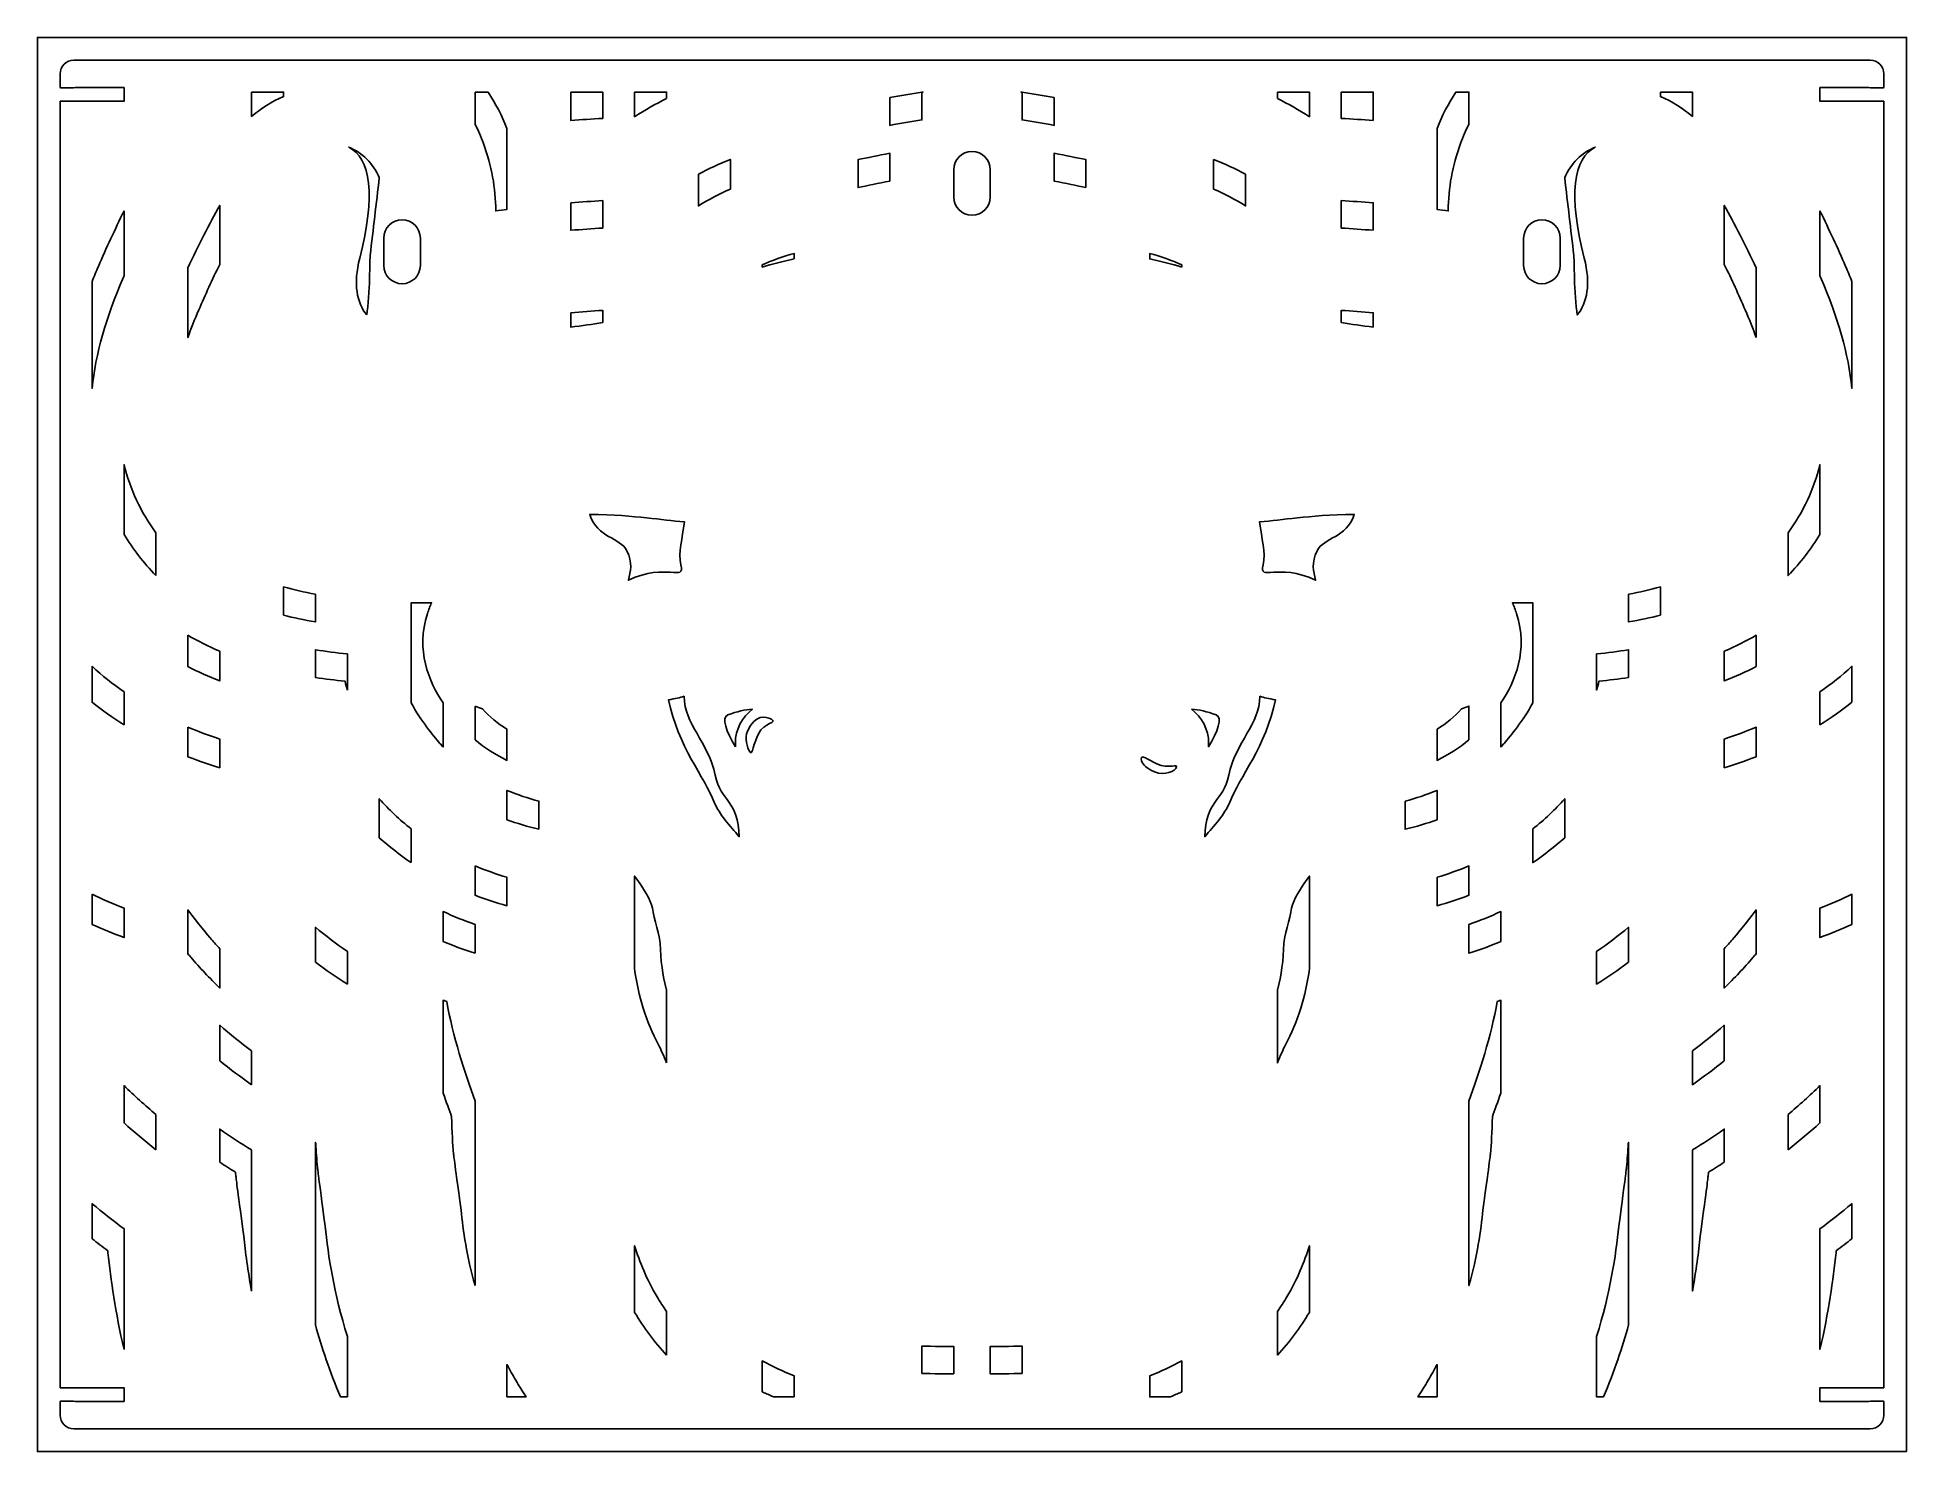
# Model space of a CAD drawing. Extents: x 110 to 520, y 70 to 380.
import ezdxf

# ---------------------------------------------------------------- set-up
doc = ezdxf.new("R2010")
doc.units = 0
doc.header["$MEASUREMENT"] = 0
doc.layers.add('DEFAULT', color=18, linetype='CONTINUOUS')

msp = doc.modelspace()

# ---------------------------------------------------------------- linework, layer by layer
at = {"layer": 'DEFAULT', "color": 18}
msp.add_lwpolyline([(520, 70), (110, 70), (110, 380), (520, 380)], close=True, dxfattribs=at)
at = {"layer": 'DEFAULT', "color": 1}
for points, knots in [([(511.5, 369), (511.73, 369), (512.28, 368.95), (513.25, 368.95), (514.22, 368.95), (515, 368.97), (515, 369), (515, 370), (515, 371), (515, 372), (515, 373.66), (513.66, 375), (512, 375), (380.67, 375), (249.33, 375), (118, 375), (116.34, 375), (115, 373.66), (115, 372), (115, 371), (115, 370), (115, 369), (115, 368.97), (115.78, 368.95), (116.75, 368.95), (117.72, 368.95), (118.27, 369), (118.5, 369), (122, 369), (125.5, 369), (129, 369), (129, 368), (129, 367), (129, 366), (125.5, 366), (122, 366), (118.5, 366), (118.27, 366), (117.72, 366.05), (116.75, 366.05), (115.78, 366.05), (115, 366.03), (115, 366), (115, 272), (115, 178), (115, 84), (115, 83.97), (115.78, 83.95), (116.75, 83.95), (117.72, 83.95), (118.27, 84), (118.5, 84), (122, 84), (125.5, 84), (129, 84), (129, 83), (129, 82), (129, 81), (125.5, 81), (122, 81), (118.5, 81), (118.27, 81), (117.72, 81.05), (116.75, 81.05), (115.78, 81.05), (115, 81.03), (115, 81), (115, 80), (115, 79), (115, 78), (115, 76.34), (116.34, 75), (118, 75), (249.33, 75), (380.67, 75), (512, 75), (513.66, 75), (515, 76.34), (515, 78), (515, 79), (515, 80), (515, 81), (515, 81.03), (514.22, 81.05), (513.25, 81.05), (512.28, 81.05), (511.73, 81), (511.5, 81), (508, 81), (504.5, 81), (501, 81), (501, 82), (501, 83), (501, 84), (504.5, 84), (508, 84), (511.5, 84), (511.73, 84), (512.28, 83.95), (513.25, 83.95), (514.22, 83.95), (515, 83.97), (515, 84), (515, 178), (515, 272), (515, 366), (515, 366.03), (514.22, 366.05), (513.25, 366.05), (512.28, 366.05), (511.73, 366), (511.5, 366), (508, 366), (504.5, 366), (501, 366), (501, 367), (501, 368), (501, 369), (504.5, 369), (508, 369), (511.5, 369)], [29.76, 29.76, 29.76, 29.76, 30.76, 30.76, 30.76, 31.76, 31.76, 31.76, 40.27, 40.27, 40.27, 41.27, 41.27, 41.27, 1158.13, 1158.13, 1158.13, 1159.13, 1159.13, 1159.13, 1167.64, 1167.64, 1167.64, 1168.64, 1168.64, 1168.64, 1169.64, 1169.64, 1169.64, 1199.4, 1199.4, 1199.4, 1207.9, 1207.9, 1207.9, 1237.66, 1237.66, 1237.66, 1238.66, 1238.66, 1238.66, 1239.66, 1239.66, 1239.66, 2039.03, 2039.03, 2039.03, 2040.03, 2040.03, 2040.03, 2041.03, 2041.03, 2041.03, 2070.79, 2070.79, 2070.79, 2079.29, 2079.29, 2079.29, 2109.05, 2109.05, 2109.05, 2110.05, 2110.05, 2110.05, 2111.05, 2111.05, 2111.05, 2119.55, 2119.55, 2119.55, 2120.55, 2120.55, 2120.55, 3237.41, 3237.41, 3237.41, 3238.41, 3238.41, 3238.41, 3246.91, 3246.91, 3246.91, 3247.91, 3247.91, 3247.91, 3248.91, 3248.91, 3248.91, 3278.67, 3278.67, 3278.67, 3287.17, 3287.17, 3287.17, 3316.93, 3316.93, 3316.93, 3317.93, 3317.93, 3317.93, 3318.93, 3318.93, 3318.93, 4118.3, 4118.3, 4118.3, 4119.3, 4119.3, 4119.3, 4120.3, 4120.3, 4120.3, 4150.06, 4150.06, 4150.06, 4158.56, 4158.56, 4158.56, 4188.32, 4188.32, 4188.32, 4188.32]), ([(157, 368), (159.33, 368), (161.66, 368), (164, 368), (164, 367.68), (164, 367.36), (164, 367.03), (161.37, 365.94), (159.05, 364.42), (157, 362.67), (157, 364.45), (157, 366.22), (157, 368)], [15.1, 15.1, 15.1, 15.1, 34.94, 34.94, 34.94, 37.68, 37.68, 37.68, 38.68, 38.68, 38.68, 53.78, 53.78, 53.78, 53.78]), ([(206, 368), (206.95, 368), (207.9, 368), (208.85, 368), (210.48, 365.54), (211.87, 362.88), (213, 360.05), (213, 354.13), (213, 348.21), (213, 342.29), (212.18, 342.19), (211.37, 342.08), (210.55, 341.97), (210.52, 347.01), (209.63, 351.84), (207.83, 356.77), (207.3, 358.23), (206.69, 359.64), (206, 360.99), (206, 363.33), (206, 365.66), (206, 368)], [19.86, 19.86, 19.86, 19.86, 27.94, 27.94, 27.94, 28.94, 28.94, 28.94, 79.27, 79.27, 79.27, 80.27, 80.27, 80.27, 81.27, 81.27, 81.27, 82.27, 82.27, 82.27, 102.13, 102.13, 102.13, 102.13]), ([(227, 368), (229.33, 368), (231.66, 368), (234, 368), (234, 366.08), (234, 364.17), (234, 362.25), (231.63, 362.12), (229.3, 361.96), (227, 361.79), (227, 363.86), (227, 365.93), (227, 368)], [17.61, 17.61, 17.61, 17.61, 37.46, 37.46, 37.46, 53.75, 53.75, 53.75, 54.75, 54.75, 54.75, 72.36, 72.36, 72.36, 72.36]), ([(241, 368), (243.33, 368), (245.66, 368), (248, 368), (248, 367.54), (248, 367.08), (248, 366.61), (245.59, 365.39), (243.25, 364.06), (241, 362.62), (241, 364.41), (241, 366.21), (241, 368)], [15.26, 15.26, 15.26, 15.26, 35.1, 35.1, 35.1, 39.03, 39.03, 39.03, 40.03, 40.03, 40.03, 55.29, 55.29, 55.29, 55.29]), ([(297, 366.82), (299.27, 367.23), (301.65, 367.63), (304, 367.96), (304.09, 367.98), (304.17, 367.99), (304.26, 368), (304.17, 368), (304.09, 368), (304, 368), (304, 367.99), (304, 367.97), (304, 367.96), (304, 365.94), (304, 363.92), (304, 361.9), (301.66, 361.55), (299.27, 361.14), (297, 360.72), (297, 362.76), (297, 364.79), (297, 366.82)], [17.29, 17.29, 17.29, 17.29, 18.29, 18.29, 18.29, 19.29, 19.29, 19.29, 20.04, 20.04, 20.04, 20.15, 20.15, 20.15, 37.33, 37.33, 37.33, 38.33, 38.33, 38.33, 55.62, 55.62, 55.62, 55.62]), ([(326, 368), (325.91, 368), (325.83, 368), (325.74, 368), (325.83, 367.99), (325.91, 367.98), (326, 367.96), (328.35, 367.63), (330.73, 367.23), (333, 366.82), (333, 364.79), (333, 362.76), (333, 360.72), (330.73, 361.14), (328.34, 361.55), (326, 361.9), (326, 363.92), (326, 365.94), (326, 367.96), (326, 367.97), (326, 367.99), (326, 368)], [17.29, 17.29, 17.29, 17.29, 18.04, 18.04, 18.04, 19.04, 19.04, 19.04, 20.04, 20.04, 20.04, 37.33, 37.33, 37.33, 38.33, 38.33, 38.33, 55.51, 55.51, 55.51, 55.62, 55.62, 55.62, 55.62]), ([(382, 368), (384.34, 368), (386.67, 368), (389, 368), (389, 366.21), (389, 364.41), (389, 362.62), (386.75, 364.06), (384.41, 365.39), (382, 366.61), (382, 367.08), (382, 367.54), (382, 368)], [3.93, 3.93, 3.93, 3.93, 23.77, 23.77, 23.77, 39.03, 39.03, 39.03, 40.03, 40.03, 40.03, 43.96, 43.96, 43.96, 43.96]), ([(403, 361.79), (400.7, 361.96), (398.37, 362.12), (396, 362.25), (396, 364.17), (396, 366.08), (396, 368), (398.34, 368), (400.67, 368), (403, 368), (403, 365.93), (403, 363.86), (403, 361.79)], [17.61, 17.61, 17.61, 17.61, 18.61, 18.61, 18.61, 34.9, 34.9, 34.9, 54.75, 54.75, 54.75, 72.36, 72.36, 72.36, 72.36]), ([(417, 360.05), (418.13, 362.88), (419.52, 365.54), (421.15, 368), (422.1, 368), (423.05, 368), (424, 368), (424, 365.66), (424, 363.33), (424, 360.99), (423.31, 359.64), (422.7, 358.23), (422.17, 356.77), (420.37, 351.84), (419.48, 347.01), (419.45, 341.97), (418.63, 342.08), (417.82, 342.19), (417, 342.29), (417, 348.21), (417, 354.13), (417, 360.05)], [50.33, 50.33, 50.33, 50.33, 51.33, 51.33, 51.33, 59.41, 59.41, 59.41, 79.27, 79.27, 79.27, 80.27, 80.27, 80.27, 81.27, 81.27, 81.27, 82.27, 82.27, 82.27, 132.6, 132.6, 132.6, 132.6]), ([(466, 368), (468.34, 368), (470.67, 368), (473, 368), (473, 366.22), (473, 364.45), (473, 362.67), (470.95, 364.42), (468.63, 365.94), (466, 367.03), (466, 367.36), (466, 367.68), (466, 368)], [2.74, 2.74, 2.74, 2.74, 22.58, 22.58, 22.58, 37.68, 37.68, 37.68, 38.68, 38.68, 38.68, 41.42, 41.42, 41.42, 41.42]), ([(182.23, 319.15), (180.09, 321.9), (179.22, 325.9), (180.71, 331.6), (184.29, 345.32), (183.06, 353.64), (178.29, 355.95), (181.25, 354.73), (183.67, 352.37), (185, 349.26), (184.33, 343.58), (183.66, 337.89), (183, 332.21), (182.86, 331.69), (182.99, 323.54), (182.23, 319.15)], [1, 1, 1, 1, 2, 2, 2, 3, 3, 3, 4, 4, 4, 52.661461, 52.661461, 52.661461, 53.661461, 53.661461, 53.661461, 53.661461]), ([(255, 349.99), (257.26, 351.21), (259.6, 352.29), (262, 353.25), (262, 351.08), (262, 348.92), (262, 346.75), (259.58, 345.68), (257.24, 344.45), (255, 343.07), (255, 345.38), (255, 347.68), (255, 349.99)], [19.6, 19.6, 19.6, 19.6, 20.6, 20.6, 20.6, 39.02, 39.02, 39.02, 40.02, 40.02, 40.02, 59.62, 59.62, 59.62, 59.62]), ([(297, 348.5), (294.42, 348), (292, 347.51), (290, 347.09), (290, 349.13), (290, 351.17), (290, 353.21), (292.02, 353.63), (294.43, 354.12), (297, 354.61), (297, 352.57), (297, 350.54), (297, 348.5)], [17.32, 17.32, 17.32, 17.32, 18.32, 18.32, 18.32, 35.65, 35.65, 35.65, 36.65, 36.65, 36.65, 53.97, 53.97, 53.97, 53.97]), ([(319, 345), (319, 342.79), (317.21, 341), (315, 341), (312.79, 341), (311, 342.79), (311, 345), (311, 347), (311, 349), (311, 351), (311, 353.21), (312.79, 355), (315, 355), (317.21, 355), (319, 353.21), (319, 351), (319, 349), (319, 347), (319, 345)], [17.01, 17.01, 17.01, 17.01, 18.01, 18.01, 18.01, 19.01, 19.01, 19.01, 36.02, 36.02, 36.02, 37.02, 37.02, 37.02, 38.02, 38.02, 38.02, 55.03, 55.03, 55.03, 55.03]), ([(340, 347.09), (338, 347.51), (335.58, 348), (333, 348.5), (333, 350.54), (333, 352.57), (333, 354.61), (335.57, 354.12), (337.98, 353.63), (340, 353.21), (340, 351.17), (340, 349.13), (340, 347.09)], [17.33, 17.33, 17.33, 17.33, 18.33, 18.33, 18.33, 35.65, 35.65, 35.65, 36.65, 36.65, 36.65, 53.98, 53.98, 53.98, 53.98]), ([(368, 353.25), (370.4, 352.29), (372.74, 351.21), (375, 349.99), (375, 347.68), (375, 345.38), (375, 343.07), (372.76, 344.45), (370.42, 345.68), (368, 346.75), (368, 348.92), (368, 351.08), (368, 353.25)], [18.42, 18.42, 18.42, 18.42, 19.42, 19.42, 19.42, 39.02, 39.02, 39.02, 40.02, 40.02, 40.02, 58.44, 58.44, 58.44, 58.44]), ([(449.29, 331.6), (450.78, 325.9), (449.91, 321.9), (447.77, 319.15), (447.01, 323.54), (447.14, 331.69), (447, 332.21), (446.34, 337.89), (445.67, 343.58), (445, 349.26), (446.33, 352.37), (448.75, 354.73), (451.71, 355.95), (446.94, 353.64), (445.71, 345.32), (449.29, 331.6)], [1, 1, 1, 1, 2, 2, 2, 3, 3, 3, 51.661461, 51.661461, 51.661461, 52.661461, 52.661461, 52.661461, 53.661461, 53.661461, 53.661461, 53.661461]), ([(122, 326.5), (122.43, 327.59), (122.89, 328.69), (123.37, 329.8), (125.11, 333.83), (127.03, 337.95), (129, 341.92), (129, 337.18), (129, 332.44), (129, 327.7), (128.96, 327.6), (128.92, 327.51), (128.88, 327.42), (125.02, 318.49), (122.76, 310.57), (122, 303.07), (122, 310.88), (122, 318.69), (122, 326.5)], [66.42, 66.42, 66.42, 66.42, 67.42, 67.42, 67.42, 68.42, 68.42, 68.42, 108.73, 108.73, 108.73, 109.73, 109.73, 109.73, 110.73, 110.73, 110.73, 177.15, 177.15, 177.15, 177.15]), ([(143, 329.52), (145.27, 334.34), (147.69, 339.07), (150, 343.18), (150, 338.87), (150, 334.56), (150, 330.25), (148.39, 326.97), (146.83, 323.59), (145.4, 320.27), (144.48, 318.16), (143.68, 316.14), (143, 314.19), (143, 319.3), (143, 324.41), (143, 329.52)], [43.43, 43.43, 43.43, 43.43, 44.43, 44.43, 44.43, 81.09, 81.09, 81.09, 82.09, 82.09, 82.09, 83.09, 83.09, 83.09, 126.52, 126.52, 126.52, 126.52]), ([(227, 343.74), (229.38, 343.93), (231.73, 344.09), (234, 344.23), (234, 342.22), (234, 340.22), (234, 338.21), (231.74, 338.07), (229.39, 337.91), (227, 337.71), (227, 339.72), (227, 341.73), (227, 343.74)], [17.07, 17.07, 17.07, 17.07, 18.07, 18.07, 18.07, 35.12, 35.12, 35.12, 36.12, 36.12, 36.12, 53.19, 53.19, 53.19, 53.19]), ([(403, 337.71), (400.61, 337.91), (398.26, 338.07), (396, 338.21), (396, 340.22), (396, 342.22), (396, 344.23), (398.27, 344.09), (400.62, 343.93), (403, 343.74), (403, 341.73), (403, 339.72), (403, 337.71)], [17.07, 17.07, 17.07, 17.07, 18.07, 18.07, 18.07, 35.12, 35.12, 35.12, 36.12, 36.12, 36.12, 53.19, 53.19, 53.19, 53.19]), ([(487, 314.19), (486.32, 316.14), (485.52, 318.16), (484.6, 320.27), (483.17, 323.59), (481.61, 326.97), (480, 330.25), (480, 334.56), (480, 338.87), (480, 343.18), (482.31, 339.07), (484.73, 334.34), (487, 329.52), (487, 324.41), (487, 319.3), (487, 314.19)], [43.43, 43.43, 43.43, 43.43, 44.43, 44.43, 44.43, 45.43, 45.43, 45.43, 82.09, 82.09, 82.09, 83.09, 83.09, 83.09, 126.52, 126.52, 126.52, 126.52]), ([(506.63, 329.8), (507.11, 328.69), (507.57, 327.59), (508, 326.5), (508, 318.69), (508, 310.88), (508, 303.07), (507.24, 310.57), (504.98, 318.49), (501.12, 327.42), (501.08, 327.51), (501.04, 327.6), (501, 327.7), (501, 332.44), (501, 337.18), (501, 341.92), (502.97, 337.95), (504.89, 333.83), (506.63, 329.8)], [1, 1, 1, 1, 2, 2, 2, 68.42, 68.42, 68.42, 69.42, 69.42, 69.42, 70.42, 70.42, 70.42, 110.73, 110.73, 110.73, 111.73, 111.73, 111.73, 111.73]), ([(186, 336), (186, 338.21), (187.79, 340), (190, 340), (192.21, 340), (194, 338.21), (194, 336), (194, 334), (194, 332), (194, 330), (194, 327.79), (192.21, 326), (190, 326), (187.79, 326), (186, 327.79), (186, 330), (186, 332), (186, 334), (186, 336)], [17.01, 17.01, 17.01, 17.01, 18.01, 18.01, 18.01, 19.01, 19.01, 19.01, 36.02, 36.02, 36.02, 37.02, 37.02, 37.02, 38.02, 38.02, 38.02, 55.03, 55.03, 55.03, 55.03]), ([(436, 336), (436, 338.21), (437.79, 340), (440, 340), (442.21, 340), (444, 338.21), (444, 336), (444, 334), (444, 332), (444, 330), (444, 327.79), (442.21, 326), (440, 326), (437.79, 326), (436, 327.79), (436, 330), (436, 332), (436, 334), (436, 336)], [17.01, 17.01, 17.01, 17.01, 18.01, 18.01, 18.01, 19.01, 19.01, 19.01, 36.02, 36.02, 36.02, 37.02, 37.02, 37.02, 38.02, 38.02, 38.02, 55.03, 55.03, 55.03, 55.03]), ([(276, 331.44), (273.55, 330.92), (271.2, 330.32), (269, 329.65), (269, 329.81), (269, 329.98), (269, 330.14), (271.19, 331.13), (273.53, 331.98), (276, 332.63), (276, 332.23), (276, 331.83), (276, 331.44)], [3.37, 3.37, 3.37, 3.37, 4.37, 4.37, 4.37, 5.74, 5.74, 5.74, 6.74, 6.74, 6.74, 10.11, 10.11, 10.11, 10.11]), ([(361, 329.65), (358.8, 330.32), (356.45, 330.92), (354, 331.44), (354, 331.83), (354, 332.23), (354, 332.63), (356.47, 331.98), (358.81, 331.13), (361, 330.14), (361, 329.98), (361, 329.81), (361, 329.65)], [1.37, 1.37, 1.37, 1.37, 2.37, 2.37, 2.37, 5.74, 5.74, 5.74, 6.74, 6.74, 6.74, 8.11, 8.11, 8.11, 8.11]), ([(227, 319.65), (229.39, 319.85), (231.74, 320.03), (234, 320.17), (234, 319.27), (234, 318.37), (234, 317.48), (231.77, 317.13), (229.43, 316.81), (227, 316.49), (227, 317.55), (227, 318.6), (227, 319.65)], [8.94, 8.94, 8.94, 8.94, 9.94, 9.94, 9.94, 17.59, 17.59, 17.59, 18.59, 18.59, 18.59, 27.53, 27.53, 27.53, 27.53]), ([(403, 316.49), (400.57, 316.81), (398.23, 317.13), (396, 317.48), (396, 318.37), (396, 319.27), (396, 320.17), (398.26, 320.03), (400.61, 319.85), (403, 319.65), (403, 318.6), (403, 317.55), (403, 316.49)], [8.94, 8.94, 8.94, 8.94, 9.94, 9.94, 9.94, 17.59, 17.59, 17.59, 18.59, 18.59, 18.59, 27.53, 27.53, 27.53, 27.53]), ([(136, 262.02), (133.28, 264.86), (130.95, 267.87), (129, 271.04), (129, 276.15), (129, 281.25), (129, 286.36), (130.32, 280.99), (132.66, 275.99), (136, 271.37), (136, 268.25), (136, 265.13), (136, 262.02)], [26.51, 26.51, 26.51, 26.51, 27.51, 27.51, 27.51, 70.96, 70.96, 70.96, 71.96, 71.96, 71.96, 98.47, 98.47, 98.47, 98.47]), ([(494, 271.37), (497.34, 275.99), (499.68, 280.99), (501, 286.36), (501, 281.25), (501, 276.15), (501, 271.04), (499.05, 267.87), (496.72, 264.86), (494, 262.02), (494, 265.13), (494, 268.25), (494, 271.37)], [26.51, 26.51, 26.51, 26.51, 27.51, 27.51, 27.51, 70.96, 70.96, 70.96, 71.96, 71.96, 71.96, 98.47, 98.47, 98.47, 98.47]), ([(239.32, 267.42), (237.82, 270.53), (232.82, 270.16), (231.14, 275.45), (241.85, 275.27), (246.66, 274.15), (251.92, 273.82), (251.5, 270.08), (250.49, 267.19), (251.17, 264.35), (252.08, 260.53), (248.02, 265.01), (239.63, 260.99), (240.17, 262.96), (240.56, 264.82), (239.32, 267.42)], [1, 1, 1, 1, 2, 2, 2, 3, 3, 3, 4, 4, 4, 5, 5, 5, 6, 6, 6, 6]), ([(390.68, 267.42), (389.44, 264.82), (389.83, 262.96), (390.37, 260.99), (381.98, 265.01), (377.92, 260.53), (378.83, 264.35), (379.51, 267.19), (378.5, 270.08), (378.08, 273.82), (383.34, 274.15), (388.15, 275.27), (398.86, 275.45), (397.18, 270.16), (392.18, 270.53), (390.68, 267.42)], [1, 1, 1, 1, 2, 2, 2, 3, 3, 3, 4, 4, 4, 5, 5, 5, 6, 6, 6, 6]), ([(164, 259.55), (166.19, 258.93), (168.53, 258.39), (171, 257.94), (171, 255.91), (171, 253.88), (171, 251.86), (168.55, 252.28), (166.22, 252.78), (164, 253.36), (164, 255.43), (164, 257.49), (164, 259.55)], [17.55, 17.55, 17.55, 17.55, 18.55, 18.55, 18.55, 35.79, 35.79, 35.79, 36.79, 36.79, 36.79, 54.34, 54.34, 54.34, 54.34]), ([(466, 253.36), (463.78, 252.78), (461.45, 252.28), (459, 251.86), (459, 253.88), (459, 255.91), (459, 257.94), (461.47, 258.39), (463.81, 258.93), (466, 259.55), (466, 257.49), (466, 255.43), (466, 253.36)], [17.55, 17.55, 17.55, 17.55, 18.55, 18.55, 18.55, 35.79, 35.79, 35.79, 36.79, 36.79, 36.79, 54.34, 54.34, 54.34, 54.34]), ([(192, 234.15), (192, 241.45), (192, 248.75), (192, 256.06), (192.95, 256.04), (193.93, 256.03), (194.91, 256.03), (195.21, 256.03), (195.72, 256.05), (196.45, 256.07), (196.13, 255.33), (195.83, 254.54), (195.56, 253.7), (192.92, 245.66), (195.85, 238.83), (199, 234.11), (199, 230.89), (199, 227.67), (199, 224.45), (198.76, 224.71), (198.53, 224.97), (198.3, 225.24), (196.76, 227.04), (194.14, 230.09), (192, 234.15)], [1, 1, 1, 1, 63.1, 63.1, 63.1, 64.1, 64.1, 64.1, 65.1, 65.1, 65.1, 66.1, 66.1, 66.1, 67.1, 67.1, 67.1, 94.48, 94.48, 94.48, 95.48, 95.48, 95.48, 96.48, 96.48, 96.48, 96.48]), ([(431, 224.45), (431, 227.67), (431, 230.89), (431, 234.11), (434.15, 238.83), (437.08, 245.66), (434.44, 253.7), (434.17, 254.54), (433.87, 255.33), (433.55, 256.07), (434.28, 256.05), (434.79, 256.03), (435.09, 256.03), (436.07, 256.03), (437.05, 256.04), (438, 256.06), (438, 248.75), (438, 241.45), (438, 234.15), (435.86, 230.09), (433.24, 227.04), (431.7, 225.24), (431.47, 224.97), (431.24, 224.71), (431, 224.45)], [1, 1, 1, 1, 28.38, 28.38, 28.38, 29.38, 29.38, 29.38, 30.38, 30.38, 30.38, 31.38, 31.38, 31.38, 32.38, 32.38, 32.38, 94.48, 94.48, 94.48, 95.48, 95.48, 95.48, 96.48, 96.48, 96.48, 96.48]), ([(143, 248.95), (145.19, 247.66), (147.52, 246.49), (150, 245.43), (150, 243.27), (150, 241.11), (150, 238.95), (147.55, 239.9), (145.22, 240.94), (143, 242.09), (143, 244.38), (143, 246.66), (143, 248.95)], [19.43, 19.43, 19.43, 19.43, 20.43, 20.43, 20.43, 38.81, 38.81, 38.81, 39.81, 39.81, 39.81, 59.24, 59.24, 59.24, 59.24]), ([(487, 242.09), (484.78, 240.94), (482.45, 239.9), (480, 238.95), (480, 241.11), (480, 243.27), (480, 245.43), (482.48, 246.49), (484.81, 247.66), (487, 248.95), (487, 246.66), (487, 244.38), (487, 242.09)], [19.43, 19.43, 19.43, 19.43, 20.43, 20.43, 20.43, 38.81, 38.81, 38.81, 39.81, 39.81, 39.81, 59.24, 59.24, 59.24, 59.24]), ([(122, 242.15), (124.2, 240.13), (126.53, 238.26), (129, 236.53), (129, 234.13), (129, 231.73), (129, 229.32), (126.55, 230.85), (124.22, 232.5), (122, 234.27), (122, 236.89), (122, 239.52), (122, 242.15)], [22.34, 22.34, 22.34, 22.34, 23.34, 23.34, 23.34, 43.78, 43.78, 43.78, 44.78, 44.78, 44.78, 67.12, 67.12, 67.12, 67.12]), ([(178, 236.93), (177.82, 237.56), (177.65, 238.21), (177.5, 238.86), (175.26, 239.09), (173.1, 239.37), (171, 239.69), (171, 241.72), (171, 243.75), (171, 245.77), (173.25, 245.4), (175.58, 245.1), (178, 244.84), (178, 242.21), (178, 239.57), (178, 236.93)], [22.42, 22.42, 22.42, 22.42, 23.42, 23.42, 23.42, 24.42, 24.42, 24.42, 41.65, 41.65, 41.65, 42.65, 42.65, 42.65, 65.07, 65.07, 65.07, 65.07]), ([(459, 239.69), (456.9, 239.37), (454.74, 239.09), (452.5, 238.86), (452.35, 238.21), (452.18, 237.56), (452, 236.93), (452, 239.57), (452, 242.21), (452, 244.84), (454.42, 245.1), (456.75, 245.4), (459, 245.77), (459, 243.75), (459, 241.72), (459, 239.69)], [17.23, 17.23, 17.23, 17.23, 18.23, 18.23, 18.23, 19.23, 19.23, 19.23, 41.65, 41.65, 41.65, 42.65, 42.65, 42.65, 59.88, 59.88, 59.88, 59.88]), ([(508, 234.27), (505.78, 232.5), (503.45, 230.85), (501, 229.32), (501, 231.73), (501, 234.13), (501, 236.53), (503.47, 238.26), (505.8, 240.13), (508, 242.15), (508, 239.52), (508, 236.89), (508, 234.27)], [22.34, 22.34, 22.34, 22.34, 23.34, 23.34, 23.34, 43.78, 43.78, 43.78, 44.78, 44.78, 44.78, 67.12, 67.12, 67.12, 67.12]), ([(258.47, 212.39), (256.35, 217.74), (250.49, 224.63), (248.44, 234.82), (249.86, 235.01), (250.97, 235.29), (251.86, 235.57), (251.92, 229.31), (257.06, 225.83), (258.69, 218.25), (259.97, 212.32), (263.7, 212.83), (263.95, 204.77), (261.92, 207.18), (259.58, 209.59), (258.47, 212.39)], [1, 1, 1, 1, 2, 2, 2, 3, 3, 3, 4, 4, 4, 5, 5, 5, 6, 6, 6, 6]), ([(371.53, 212.39), (370.42, 209.59), (368.08, 207.18), (366.05, 204.77), (366.3, 212.83), (370.03, 212.32), (371.31, 218.25), (372.94, 225.83), (378.08, 229.31), (378.14, 235.57), (379.03, 235.29), (380.14, 235.01), (381.56, 234.82), (379.51, 224.63), (373.65, 217.74), (371.53, 212.39)], [1, 1, 1, 1, 2, 2, 2, 3, 3, 3, 4, 4, 4, 5, 5, 5, 6, 6, 6, 6]), ([(206, 233.42), (206.51, 233.18), (207.05, 232.98), (207.61, 232.81), (209.16, 231.06), (210.99, 229.59), (213, 228.37), (213, 226.08), (213, 223.8), (213, 221.52), (210.5, 222.74), (208.13, 224.23), (206, 226.03), (206, 228.49), (206, 230.95), (206, 233.42)], [20.93, 20.93, 20.93, 20.93, 21.972361, 21.972361, 21.972361, 22.972361, 22.972361, 22.972361, 42.382361, 42.382361, 42.382361, 43.382361, 43.382361, 43.382361, 64.312361, 64.312361, 64.312361, 64.312361]), ([(263.12, 224.51), (261.07, 227.74), (260, 230.9), (261.47, 231.48), (263.45, 232.26), (265.23, 232.65), (266.84, 232.71), (264.56, 231.01), (263.09, 228.29), (263.09, 225.23), (263.09, 224.99), (263.1, 224.75), (263.12, 224.51)], [1, 1, 1, 1, 2, 2, 2, 3, 3, 3, 4, 4, 4, 5, 5, 5, 5]), ([(266.33, 223.29), (265.65, 224.35), (265.06, 226.43), (265.76, 227.95), (267.46, 231.64), (269.7, 231.25), (270.99, 230.54), (272.42, 229.75), (269.46, 229.83), (268.16, 227.37), (267.08, 225.3), (266.8, 222.55), (266.33, 223.29)], [1, 1, 1, 1, 2, 2, 2, 3, 3, 3, 4, 4, 4, 5, 5, 5, 5]), ([(363.16, 232.71), (364.77, 232.65), (366.55, 232.26), (368.53, 231.48), (370, 230.9), (368.93, 227.74), (366.88, 224.51), (366.9, 224.75), (366.91, 224.99), (366.91, 225.23), (366.91, 228.29), (365.44, 231.01), (363.16, 232.71)], [1, 1, 1, 1, 2, 2, 2, 3, 3, 3, 4, 4, 4, 5, 5, 5, 5]), ([(417, 228.37), (419.01, 229.59), (420.84, 231.06), (422.39, 232.82), (422.93, 233.02), (423.46, 233.22), (424, 233.42), (424, 230.95), (424, 228.49), (424, 226.03), (421.87, 224.23), (419.5, 222.74), (417, 221.52), (417, 223.8), (417, 226.08), (417, 228.37)], [19.41, 19.41, 19.41, 19.41, 20.452361, 20.452361, 20.452361, 25.328312, 25.328312, 25.328312, 46.258312, 46.258312, 46.258312, 47.258312, 47.258312, 47.258312, 66.668312, 66.668312, 66.668312, 66.668312]), ([(143, 228.82), (145.25, 227.86), (147.58, 226.99), (150, 226.2), (150, 224.1), (150, 221.99), (150, 219.89), (147.59, 220.63), (145.26, 221.45), (143, 222.33), (143, 224.49), (143, 226.66), (143, 228.82)], [18.41, 18.41, 18.41, 18.41, 19.41, 19.41, 19.41, 37.28, 37.28, 37.28, 38.28, 38.28, 38.28, 56.69, 56.69, 56.69, 56.69]), ([(487, 222.33), (484.74, 221.45), (482.41, 220.63), (480, 219.89), (480, 221.99), (480, 224.1), (480, 226.2), (482.42, 226.99), (484.75, 227.86), (487, 228.82), (487, 226.66), (487, 224.49), (487, 222.33)], [18.41, 18.41, 18.41, 18.41, 19.41, 19.41, 19.41, 37.28, 37.28, 37.28, 38.28, 38.28, 38.28, 56.69, 56.69, 56.69, 56.69]), ([(352.14, 221.88), (352.1, 222.76), (353.47, 221.82), (355.54, 220.75), (358.02, 219.47), (360.6, 221.12), (359.68, 219.77), (358.99, 218.75), (356.33, 218.06), (354.24, 219.39), (353.08, 220.13), (352.19, 220.63), (352.14, 221.88)], [1, 1, 1, 1, 2, 2, 2, 3, 3, 3, 4, 4, 4, 5, 5, 5, 5]), ([(220, 206.41), (217.56, 207), (215.22, 207.7), (213, 208.52), (213, 210.66), (213, 212.8), (213, 214.94), (215.29, 213.98), (217.64, 213.21), (220, 212.59), (220, 210.53), (220, 208.47), (220, 206.41)], [17.52, 17.52, 17.52, 17.52, 18.52, 18.52, 18.52, 36.72, 36.72, 36.72, 37.72, 37.72, 37.72, 55.24, 55.24, 55.24, 55.24]), ([(410, 212.59), (412.36, 213.21), (414.71, 213.98), (417, 214.94), (417, 212.8), (417, 210.66), (417, 208.52), (414.78, 207.7), (412.44, 207), (410, 206.41), (410, 208.47), (410, 210.53), (410, 212.59)], [17.52, 17.52, 17.52, 17.52, 18.52, 18.52, 18.52, 36.72, 36.72, 36.72, 37.72, 37.72, 37.72, 55.24, 55.24, 55.24, 55.24]), ([(192, 199.11), (189.5, 200.78), (187.16, 202.6), (185, 204.57), (185, 207.42), (185, 210.26), (185, 213.11), (187.09, 210.72), (189.43, 208.51), (192, 206.51), (192, 204.04), (192, 201.58), (192, 199.11)], [20.97, 20.97, 20.97, 20.97, 21.97, 21.97, 21.97, 46.18, 46.18, 46.18, 47.18, 47.18, 47.18, 68.15, 68.15, 68.15, 68.15]), ([(445, 204.57), (442.84, 202.6), (440.5, 200.78), (438, 199.11), (438, 201.58), (438, 204.04), (438, 206.51), (440.57, 208.51), (442.91, 210.72), (445, 213.11), (445, 210.26), (445, 207.42), (445, 204.57)], [24.21, 24.21, 24.21, 24.21, 25.21, 25.21, 25.21, 46.18, 46.18, 46.18, 47.18, 47.18, 47.18, 71.39, 71.39, 71.39, 71.39]), ([(206, 198.39), (208.24, 197.45), (210.57, 196.62), (213, 195.89), (213, 193.81), (213, 191.72), (213, 189.64), (210.59, 190.31), (208.26, 191.08), (206, 191.94), (206, 194.09), (206, 196.24), (206, 198.39)], [18.29, 18.29, 18.29, 18.29, 19.29, 19.29, 19.29, 36.99, 36.99, 36.99, 37.99, 37.99, 37.99, 56.28, 56.28, 56.28, 56.28]), ([(417, 195.89), (419.43, 196.62), (421.76, 197.45), (424, 198.39), (424, 196.24), (424, 194.09), (424, 191.94), (421.74, 191.08), (419.41, 190.31), (417, 189.64), (417, 191.72), (417, 193.81), (417, 195.89)], [17.7, 17.7, 17.7, 17.7, 18.7, 18.7, 18.7, 36.99, 36.99, 36.99, 37.99, 37.99, 37.99, 55.69, 55.69, 55.69, 55.69]), ([(248, 155.21), (247.41, 156.68), (246.67, 158.39), (246.32, 159.04), (243.51, 164.31), (241.75, 169.85), (241, 175.84), (241, 182.62), (241, 189.39), (241, 196.17), (242.86, 193.56), (244.6, 190.9), (244.89, 189.11), (245.24, 186.97), (246.55, 182.63), (246.59, 181.39), (246.69, 177.79), (247.15, 174.39), (248, 171.13), (248, 165.82), (248, 160.52), (248, 155.21)], [45.13, 45.13, 45.13, 45.13, 46.13, 46.13, 46.13, 47.13, 47.13, 47.13, 104.74, 104.74, 104.74, 105.74, 105.74, 105.74, 106.74, 106.74, 106.74, 107.74, 107.74, 107.74, 152.87, 152.87, 152.87, 152.87]), ([(389, 175.84), (388.25, 169.85), (386.49, 164.31), (383.68, 159.04), (383.33, 158.39), (382.59, 156.68), (382, 155.21), (382, 160.52), (382, 165.82), (382, 171.13), (382.85, 174.39), (383.31, 177.79), (383.41, 181.39), (383.45, 182.63), (384.76, 186.97), (385.11, 189.11), (385.4, 190.9), (387.14, 193.56), (389, 196.17), (389, 189.39), (389, 182.62), (389, 175.84)], [57.61, 57.61, 57.61, 57.61, 58.61, 58.61, 58.61, 59.61, 59.61, 59.61, 104.74, 104.74, 104.74, 105.74, 105.74, 105.74, 106.74, 106.74, 106.74, 107.74, 107.74, 107.74, 165.35, 165.35, 165.35, 165.35]), ([(122, 192.16), (124.28, 191.09), (126.61, 190.07), (129, 189.13), (129, 186.98), (129, 184.84), (129, 182.69), (126.61, 183.59), (124.28, 184.54), (122, 185.55), (122, 187.76), (122, 189.96), (122, 192.16)], [18.72, 18.72, 18.72, 18.72, 19.72, 19.72, 19.72, 37.98, 37.98, 37.98, 38.98, 38.98, 38.98, 57.7, 57.7, 57.7, 57.7]), ([(143.64, 178.37), (143.47, 178.57), (143.25, 178.83), (143, 179.13), (143, 182.33), (143, 185.53), (143, 188.73), (145.35, 185.59), (147.3, 183.32), (148.2, 182.28), (148.79, 181.59), (149.39, 180.91), (150, 180.23), (150, 177.36), (150, 174.49), (150, 171.62), (147.76, 173.79), (145.64, 176.04), (143.64, 178.37)], [1, 1, 1, 1, 2, 2, 2, 29.22, 29.22, 29.22, 30.22, 30.22, 30.22, 31.22, 31.22, 31.22, 55.63, 55.63, 55.63, 56.63, 56.63, 56.63, 56.63]), ([(487, 179.13), (486.75, 178.83), (486.53, 178.57), (486.36, 178.37), (484.36, 176.04), (482.24, 173.79), (480, 171.62), (480, 174.49), (480, 177.36), (480, 180.23), (480.61, 180.91), (481.21, 181.59), (481.8, 182.28), (482.7, 183.32), (484.65, 185.59), (487, 188.73), (487, 185.53), (487, 182.33), (487, 179.13)], [27.22, 27.22, 27.22, 27.22, 28.22, 28.22, 28.22, 29.22, 29.22, 29.22, 53.63, 53.63, 53.63, 54.63, 54.63, 54.63, 55.63, 55.63, 55.63, 82.85, 82.85, 82.85, 82.85]), ([(508, 185.55), (505.72, 184.54), (503.39, 183.59), (501, 182.69), (501, 184.84), (501, 186.98), (501, 189.13), (503.39, 190.07), (505.72, 191.09), (508, 192.16), (508, 189.96), (508, 187.76), (508, 185.55)], [18.72, 18.72, 18.72, 18.72, 19.72, 19.72, 19.72, 37.98, 37.98, 37.98, 38.98, 38.98, 38.98, 57.7, 57.7, 57.7, 57.7]), ([(178, 172.48), (175.58, 173.99), (173.24, 175.59), (171, 177.29), (171, 179.84), (171, 182.4), (171, 184.95), (173.22, 183.07), (175.55, 181.3), (178, 179.63), (178, 177.25), (178, 174.87), (178, 172.48)], [20.27, 20.27, 20.27, 20.27, 21.27, 21.27, 21.27, 43.01, 43.01, 43.01, 44.01, 44.01, 44.01, 64.28, 64.28, 64.28, 64.28]), ([(206, 179.23), (203.6, 180), (201.26, 180.87), (199, 181.83), (199, 184.01), (199, 186.19), (199, 188.38), (201.25, 187.34), (203.59, 186.4), (206, 185.55), (206, 183.44), (206, 181.33), (206, 179.23)], [17.94, 17.94, 17.94, 17.94, 18.94, 18.94, 18.94, 37.5, 37.5, 37.5, 38.5, 38.5, 38.5, 56.44, 56.44, 56.44, 56.44]), ([(431, 181.83), (428.74, 180.87), (426.4, 180), (424, 179.23), (424, 181.33), (424, 183.44), (424, 185.55), (426.41, 186.4), (428.75, 187.34), (431, 188.38), (431, 186.19), (431, 184.01), (431, 181.83)], [18.56, 18.56, 18.56, 18.56, 19.56, 19.56, 19.56, 37.5, 37.5, 37.5, 38.5, 38.5, 38.5, 57.06, 57.06, 57.06, 57.06]), ([(459, 177.29), (456.76, 175.59), (454.42, 173.99), (452, 172.48), (452, 174.87), (452, 177.25), (452, 179.63), (454.45, 181.3), (456.78, 183.07), (459, 184.95), (459, 182.4), (459, 179.84), (459, 177.29)], [21.74, 21.74, 21.74, 21.74, 22.74, 22.74, 22.74, 43.01, 43.01, 43.01, 44.01, 44.01, 44.01, 65.75, 65.75, 65.75, 65.75]), ([(206, 106.4), (204.18, 112.83), (203.38, 118.48), (202.93, 122.95), (201.39, 134.31), (201.32, 134.97), (201.29, 135.29), (201.08, 137.43), (200.94, 139.92), (200.86, 143.49), (200.35, 144.79), (199.71, 146.54), (199, 148.6), (199, 155.38), (199, 162.16), (199, 168.95), (199.26, 168.85), (199.52, 168.76), (199.79, 168.66), (201.17, 161.15), (203.66, 153.11), (206, 146.85), (206, 133.37), (206, 119.88), (206, 106.4)], [114.67, 114.67, 114.67, 114.67, 115.67, 115.67, 115.67, 116.67, 116.67, 116.67, 117.67, 117.67, 117.67, 118.67, 118.67, 118.67, 176.36, 176.36, 176.36, 177.36, 177.36, 177.36, 178.36, 178.36, 178.36, 293.03, 293.03, 293.03, 293.03]), ([(431, 148.6), (430.29, 146.54), (429.65, 144.79), (429.14, 143.49), (429.06, 139.92), (428.92, 137.43), (428.71, 135.29), (428.68, 134.97), (428.61, 134.31), (427.07, 122.95), (426.62, 118.48), (425.82, 112.83), (424, 106.4), (424, 119.88), (424, 133.37), (424, 146.85), (426.34, 153.11), (428.83, 161.15), (430.21, 168.66), (430.48, 168.76), (430.74, 168.85), (431, 168.95), (431, 162.16), (431, 155.38), (431, 148.6)], [57.69, 57.69, 57.69, 57.69, 58.69, 58.69, 58.69, 59.69, 59.69, 59.69, 60.69, 60.69, 60.69, 61.69, 61.69, 61.69, 176.36, 176.36, 176.36, 177.36, 177.36, 177.36, 178.36, 178.36, 178.36, 236.05, 236.05, 236.05, 236.05]), ([(157, 150.43), (154.59, 152.1), (152.26, 153.84), (150, 155.66), (150, 158.26), (150, 160.87), (150, 163.47), (152.24, 161.51), (154.58, 159.62), (157, 157.82), (157, 155.35), (157, 152.89), (157, 150.43)], [20.93, 20.93, 20.93, 20.93, 21.93, 21.93, 21.93, 44.09, 44.09, 44.09, 45.09, 45.09, 45.09, 66.02, 66.02, 66.02, 66.02]), ([(480, 155.66), (477.74, 153.84), (475.41, 152.1), (473, 150.43), (473, 152.89), (473, 155.35), (473, 157.82), (475.42, 159.62), (477.76, 161.51), (480, 163.47), (480, 160.87), (480, 158.26), (480, 155.66)], [22.16, 22.16, 22.16, 22.16, 23.16, 23.16, 23.16, 44.09, 44.09, 44.09, 45.09, 45.09, 45.09, 67.25, 67.25, 67.25, 67.25]), ([(136, 136.15), (133.59, 138.05), (131.26, 140.01), (129, 142.03), (129, 144.76), (129, 147.49), (129, 150.22), (131.24, 148.05), (133.58, 145.93), (136, 143.89), (136, 141.31), (136, 138.73), (136, 136.15)], [21.93, 21.93, 21.93, 21.93, 22.93, 22.93, 22.93, 46.16, 46.16, 46.16, 47.16, 47.16, 47.16, 69.09, 69.09, 69.09, 69.09]), ([(494, 136.15), (494, 138.73), (494, 141.31), (494, 143.89), (496.42, 145.93), (498.76, 148.05), (501, 150.22), (501, 147.49), (501, 144.76), (501, 142.03), (498.74, 140.01), (496.41, 138.05), (494, 136.15)], [1, 1, 1, 1, 22.93, 22.93, 22.93, 23.93, 23.93, 23.93, 47.16, 47.16, 47.16, 48.16, 48.16, 48.16, 48.16]), ([(157, 105.17), (156.16, 109.65), (155.64, 113.7), (155.26, 117.25), (153.7, 128.82), (153.64, 129.45), (153.52, 130.59), (153.5, 130.81), (153.48, 131.03), (153.46, 131.25), (152.3, 131.97), (151.14, 132.7), (150, 133.45), (150, 135.87), (150, 138.28), (150, 140.69), (152.28, 139.1), (154.62, 137.58), (157, 136.12), (157, 125.8), (157, 115.49), (157, 105.17)], [87.73, 87.73, 87.73, 87.73, 88.73, 88.73, 88.73, 89.73, 89.73, 89.73, 90.73, 90.73, 90.73, 91.73, 91.73, 91.73, 112.25, 112.25, 112.25, 113.25, 113.25, 113.25, 200.98, 200.98, 200.98, 200.98]), ([(480, 133.45), (478.86, 132.7), (477.7, 131.97), (476.54, 131.25), (476.52, 131.03), (476.5, 130.81), (476.48, 130.59), (476.36, 129.45), (476.3, 128.82), (474.74, 117.25), (474.36, 113.7), (473.84, 109.65), (473, 105.17), (473, 115.49), (473, 125.8), (473, 136.12), (475.38, 137.58), (477.72, 139.1), (480, 140.69), (480, 138.28), (480, 135.87), (480, 133.45)], [20.52, 20.52, 20.52, 20.52, 21.52, 21.52, 21.52, 22.52, 22.52, 22.52, 23.52, 23.52, 23.52, 24.52, 24.52, 24.52, 112.25, 112.25, 112.25, 113.25, 113.25, 113.25, 133.77, 133.77, 133.77, 133.77]), ([(178, 82), (177.49, 82), (176.99, 82), (176.49, 82), (174.1, 87.57), (172.33, 92.85), (171, 97.76), (171, 111.1), (171, 124.44), (171, 137.78), (171.01, 137.73), (171.03, 137.68), (171.05, 137.63), (171.15, 135.68), (171.27, 133.98), (171.44, 132.35), (171.52, 131.5), (171.58, 130.88), (173.13, 119.39), (173.8, 112.99), (175.02, 104.72), (178, 95.21), (178, 90.81), (178, 86.4), (178, 82)], [37.45, 37.45, 37.45, 37.45, 41.74, 41.74, 41.74, 42.74, 42.74, 42.74, 156.18, 156.18, 156.18, 157.18, 157.18, 157.18, 158.18, 158.18, 158.18, 159.18, 159.18, 159.18, 160.18, 160.18, 160.18, 197.63, 197.63, 197.63, 197.63]), ([(459, 97.76), (457.67, 92.85), (455.9, 87.57), (453.51, 82), (453.01, 82), (452.51, 82), (452, 82), (452, 86.4), (452, 90.81), (452, 95.21), (454.98, 104.72), (456.2, 112.99), (456.87, 119.39), (458.42, 130.88), (458.48, 131.5), (458.56, 132.35), (458.73, 133.98), (458.85, 135.68), (458.95, 137.63), (458.97, 137.68), (458.99, 137.73), (459, 137.78), (459, 124.44), (459, 111.1), (459, 97.76)], [113.44, 113.44, 113.44, 113.44, 114.44, 114.44, 114.44, 118.73, 118.73, 118.73, 156.18, 156.18, 156.18, 157.18, 157.18, 157.18, 158.18, 158.18, 158.18, 159.18, 159.18, 159.18, 160.18, 160.18, 160.18, 273.62, 273.62, 273.62, 273.62]), ([(129, 92.41), (127.11, 100.52), (126.12, 107.67), (125.47, 113.64), (125.46, 113.77), (125.44, 113.9), (125.42, 114.04), (124.27, 114.89), (123.13, 115.76), (122, 116.64), (122, 119.2), (122, 121.77), (122, 124.33), (124.28, 122.45), (126.62, 120.62), (129, 118.85), (129, 110.04), (129, 101.23), (129, 92.41)], [74.95, 74.95, 74.95, 74.95, 75.95, 75.95, 75.95, 77.089912, 77.089912, 77.089912, 78.089912, 78.089912, 78.089912, 99.879912, 99.879912, 99.879912, 100.879912, 100.879912, 100.879912, 175.829912, 175.829912, 175.829912, 175.829912]), ([(508, 116.64), (506.87, 115.76), (505.73, 114.89), (504.58, 114.04), (504.56, 113.9), (504.54, 113.77), (504.53, 113.64), (503.88, 107.67), (502.89, 100.52), (501, 92.41), (501, 101.23), (501, 110.04), (501, 118.85), (503.38, 120.62), (505.72, 122.45), (508, 124.33), (508, 121.77), (508, 119.2), (508, 116.64)], [21.79, 21.79, 21.79, 21.79, 22.79, 22.79, 22.79, 23.929912, 23.929912, 23.929912, 24.929912, 24.929912, 24.929912, 99.879912, 99.879912, 99.879912, 100.879912, 100.879912, 100.879912, 122.669912, 122.669912, 122.669912, 122.669912]), ([(248, 91.17), (245.36, 94.02), (243.02, 97.13), (241, 100.5), (241, 105.37), (241, 110.24), (241, 115.12), (242.07, 111.62), (243.63, 107.83), (245.92, 103.95), (246.57, 102.85), (247.26, 101.77), (248, 100.73), (248, 97.54), (248, 94.36), (248, 91.17)], [27.08, 27.08, 27.08, 27.08, 28.08, 28.08, 28.08, 69.53, 69.53, 69.53, 70.53, 70.53, 70.53, 71.53, 71.53, 71.53, 98.61, 98.61, 98.61, 98.61]), ([(389, 100.5), (386.98, 97.13), (384.64, 94.02), (382, 91.17), (382, 94.36), (382, 97.54), (382, 100.73), (382.74, 101.77), (383.43, 102.85), (384.08, 103.95), (386.37, 107.83), (387.93, 111.62), (389, 115.12), (389, 110.24), (389, 105.37), (389, 100.5)], [41.45, 41.45, 41.45, 41.45, 42.45, 42.45, 42.45, 69.53, 69.53, 69.53, 70.53, 70.53, 70.53, 71.53, 71.53, 71.53, 112.98, 112.98, 112.98, 112.98]), ([(311, 87.04), (310.42, 87.04), (306.01, 87.06), (304, 87.14), (304, 89.14), (304, 91.14), (304, 93.14), (306.01, 93.06), (310.5, 93.04), (311, 93.04), (311, 91.04), (311, 89.04), (311, 87.04)], [17, 17, 17, 17, 18, 18, 18, 35.01, 35.01, 35.01, 36.01, 36.01, 36.01, 53.01, 53.01, 53.01, 53.01]), ([(326, 87.14), (323.99, 87.06), (319.58, 87.04), (319, 87.04), (319, 89.04), (319, 91.04), (319, 93.04), (319.5, 93.04), (323.99, 93.06), (326, 93.14), (326, 91.14), (326, 89.14), (326, 87.14)], [17.01, 17.01, 17.01, 17.01, 18.01, 18.01, 18.01, 35.01, 35.01, 35.01, 36.01, 36.01, 36.01, 53.02, 53.02, 53.02, 53.02]), ([(213, 82), (213, 84.36), (213, 86.71), (213, 89.07), (213.6, 87.93), (214.25, 86.79), (214.93, 85.64), (215.66, 84.4), (216.41, 83.19), (217.2, 82), (215.8, 82), (214.4, 82), (213, 82)], [11.91, 11.91, 11.91, 11.91, 31.95, 31.95, 31.95, 32.95, 32.95, 32.95, 33.95, 33.95, 33.95, 45.86, 45.86, 45.86, 45.86]), ([(276, 82), (274.48, 82), (272.95, 82), (271.43, 82), (270.61, 82.36), (269.8, 82.74), (269, 83.13), (269, 85.39), (269, 87.64), (269, 89.89), (271.19, 88.67), (273.53, 87.57), (276, 86.59), (276, 85.06), (276, 83.53), (276, 82)], [13.01, 13.01, 13.01, 13.01, 25.95, 25.95, 25.95, 26.95, 26.95, 26.95, 46.11, 46.11, 46.11, 47.11, 47.11, 47.11, 60.12, 60.12, 60.12, 60.12]), ([(361, 83.13), (360.2, 82.74), (359.39, 82.36), (358.57, 82), (357.05, 82), (355.52, 82), (354, 82), (354, 83.53), (354, 85.06), (354, 86.59), (356.47, 87.57), (358.81, 88.67), (361, 89.89), (361, 87.64), (361, 85.39), (361, 83.13)], [19.16, 19.16, 19.16, 19.16, 20.16, 20.16, 20.16, 33.1, 33.1, 33.1, 46.11, 46.11, 46.11, 47.11, 47.11, 47.11, 66.27, 66.27, 66.27, 66.27]), ([(417, 82), (415.6, 82), (414.2, 82), (412.8, 82), (413.59, 83.19), (414.34, 84.4), (415.07, 85.64), (415.75, 86.79), (416.4, 87.93), (417, 89.07), (417, 86.71), (417, 84.36), (417, 82)], [20.04, 20.04, 20.04, 20.04, 31.95, 31.95, 31.95, 32.95, 32.95, 32.95, 33.95, 33.95, 33.95, 53.99, 53.99, 53.99, 53.99])]:
    msp.add_open_spline(points, degree=3, knots=knots, dxfattribs=at)

doc.saveas('drawing.dxf')
